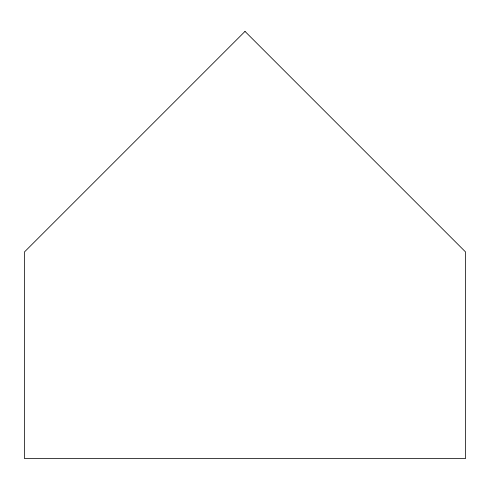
<?xml version="1.0" encoding="UTF-8"?>
<svg xmlns="http://www.w3.org/2000/svg" width="490" height="490" viewBox="0 0 490 490"><rect width="100%" height="100%" fill="white"/><g stroke="black" fill="none" stroke-linecap="round" stroke-linejoin="round"><path stroke-width="0.73" d="M245 31.403L24.5 251.903L24.5 458.597L465.5 458.597L465.5 251.903L245 31.403"/></g></svg>
